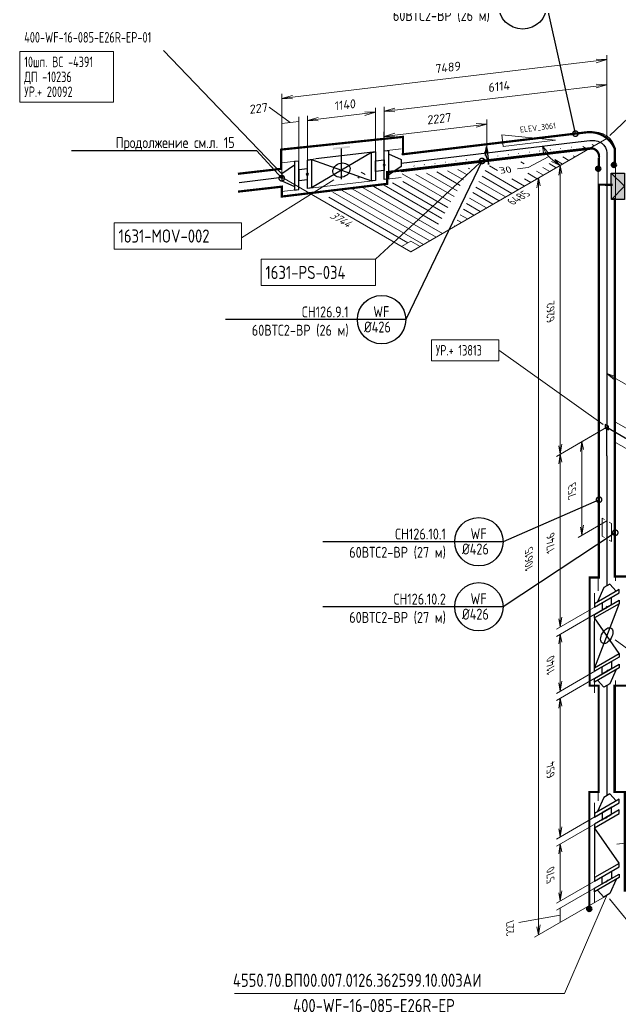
# Model space of a CAD drawing. Header units: millimetres. Extents: x 10051 to 26505, y 4675 to 5194.
# Drawn here: x 19362.5 to 19499.1, y 4791.6 to 5017.6 of the extents above; entities that cross this region are included whole.
import ezdxf
from ezdxf import colors
from ezdxf.entities.mleader import LeaderData, LeaderLine
from ezdxf.enums import TextEntityAlignment as Align
from ezdxf.math import Vec2, Vec3

# ---------------------------------------------------------------- set-up
doc = ezdxf.new("R2010")
doc.units = ezdxf.units.MM
doc.layers.get('0').update_dxf_attribs({"lineweight": 15})
for name, color, linetype, lineweight in [('--TEXT--', 150, 'Continuous', 25), ('_НС', 1, 'Continuous', 30), ('подложка', 252, 'Continuous', 9), ('Построение', 7, 'Continuous', 30), ('СН', 1, 'Continuous', 50)]:
    doc.layers.add(name, color=color, linetype=linetype, lineweight=lineweight)
doc.layers.add('Коробки', color=250, linetype='Continuous')
doc.styles.add('GOST_2.304', font='CS_Gost2304.shx', dxfattribs={"height": 2.5})
doc.styles.add('Style-CS_Gost2304', font='CS_Gost2304.shx')

# ---------------------------------------------------------------- blocks, each defined once
blk = doc.blocks.new('TerminatorOpen_0.4')
at = {"color": 0, "linetype": 'ByBlock', "lineweight": -2}
for q in [(-1, 0.2), (-1, 0), (-1, -0.2)]:
    blk.add_line((0, 0), q, dxfattribs=at)
blk = doc.blocks.new('A$C612D6D77')
at = {"layer": 'Коробки', "linetype": 'ByBlock', "ltscale": 0.5}
h = blk.add_hatch(color=3, dxfattribs=at)
h.paths.add_polyline_path([(300, 300), (0, 300), (0, 0)])
h.paths.add_polyline_path([(600, 0), (600, 300), (300, 300)])
at = {"layer": 'Коробки', "linetype": 'ByBlock', "ltscale": 0.5, "true_color": 0xffffff}
blk.add_hatch(color=7, dxfattribs=at).paths.add_polyline_path([(0, 0), (600, 0), (300, 300)])
at = {"layer": 'Коробки', "linetype": 'ByBlock', "ltscale": 0.5}
for p, q in [((0, 0), (300, 300)), ((300, 300), (600, 0))]:
    blk.add_line(p, q, dxfattribs=at)
blk.add_lwpolyline([(0, 0), (600, 0), (600, 300), (0, 300)], close=True, dxfattribs=at)
blk = doc.blocks.new('_DotSmall')
at = {"color": 0, "linetype": 'ByBlock', "const_width": 0.5}
blk.add_lwpolyline([(-0.0625, 0, 1), (0.0625, 0, 1)], format="xyb", close=True, dxfattribs=at)
blk = doc.blocks.new('*U5')
at = {"layer": 'СН'}
blk.add_hatch(color=256, dxfattribs=at).paths.add_polyline_path([(0.5, 0, 1), (-0.5, 0, 1)])
blk.add_circle((0, 0), 0.5, dxfattribs=at)

msp = doc.modelspace()

# ---------------------------------------------------------------- hatches: boundary and pattern name
at = {"layer": 'подложка', "extrusion": (-0.202218, 0.565423, -0.799628)}
h = msp.add_hatch(color=256, dxfattribs=at)
edge = h.paths.add_edge_path()
edge.add_arc((-20030.48, -1325.43), 1, 15.9594, 375.9594)
at = {"layer": 'подложка', "extrusion": (0.202218, -0.565423, 0.799628)}
h = msp.add_hatch(color=256, dxfattribs=at)
edge = h.paths.add_edge_path()
edge.add_arc((19992.13, -1314.47), 1, -15.9594, 344.0406)
at = {"layer": 'подложка', "extrusion": (0.707107, -0.408248, 0.57735)}
h = msp.add_hatch(color=256, dxfattribs=at)
edge = h.paths.add_edge_path()
edge.add_arc((14064.46, -8089.11), 1, 45, 405)
at = {"layer": 'подложка', "true_color": 0x000000, "extrusion": (0.202218, -0.565423, 0.799628)}
h = msp.add_hatch(color=18, dxfattribs=at)
edge = h.paths.add_edge_path()
edge.add_arc((19965.39, -1306.82), 1, -15.9594, 344.0406)
at = {"layer": 'подложка', "extrusion": (-0.707107, 0.408248, -0.57735)}
h = msp.add_hatch(color=256, dxfattribs=at)
edge = h.paths.add_edge_path()
edge.add_arc((-14018.77, -8134.8), 1, -45, 315)
h = msp.add_hatch(color=256, dxfattribs=at)
edge = h.paths.add_edge_path()
edge.add_arc((-14007.53, -8146.04), 1, -45, 315)
at = {"layer": 'подложка', "extrusion": (0.707107, -0.408248, 0.57735)}
h = msp.add_hatch(color=256, dxfattribs=at)
edge = h.paths.add_edge_path()
edge.add_arc((13981.87, -8171.71), 1, 45, 405)
h = msp.add_hatch(color=256, dxfattribs=at)
edge = h.paths.add_edge_path()
edge.add_arc((13962.2, -8191.37), 1, 45, 405)
h = msp.add_hatch(color=256, dxfattribs=at)
edge = h.paths.add_edge_path()
edge.add_arc((13940.49, -8213.09), 1, 45, 405)
at = {"layer": 'подложка', "extrusion": (-0.707107, 0.408248, -0.57735)}
h = msp.add_hatch(color=256, dxfattribs=at)
edge = h.paths.add_edge_path()
edge.add_arc((-13930.65, -8222.92), 1.99, 135, 495)

# ---------------------------------------------------------------- linework, layer by layer
at = {"layer": '--TEXT--'}
for centre in [(19477.07, 5021), (19444.92, 4949.33), (19467.08, 4898.76), (19467.08, 4883.94)]:
    msp.add_circle(centre, 5.51, dxfattribs=at)
at = {"layer": '_НС', "linetype": 'Continuous', "lineweight": 30, "const_width": 0.5}
for points in [[(19412.17, 4982.54), (19422.04, 4983.67), (19422.04, 4988.06), (19449.8, 4990.95), (19449.8, 4986.99), (19491.63, 4991.99, -0.338155), (19498.06, 4988.19), (19498.06, 4984.52)], [(19412.19, 4978.48), (19422.17, 4979.61), (19422.17, 4977.36), (19446.2, 4980.26), (19446.2, 4982.93), (19492.38, 4988.35, -0.473106), (19494.47, 4986.25), (19494.47, 4983.68)]]:
    msp.add_lwpolyline(points, format="xyb", dxfattribs=at)
for points in [[(19497.56, 4980.04), (19494.47, 4980.06), (19494.47, 4890.62), (19492.33, 4890.62), (19492.33, 4865.97), (19494.39, 4865.97), (19494.39, 4841.78), (19492.27, 4841.78), (19492.27, 4815.04)], [(19498.06, 4977.02), (19498.06, 4890.84), (19501.47, 4890.84), (19501.47, 4865.98), (19497.99, 4865.98), (19497.99, 4841.77), (19500.33, 4841.77), (19500.33, 4819.1)]]:
    msp.add_lwpolyline(points, dxfattribs=at)
at = {"layer": 'подложка'}
for p, q in [((19422.25, 4982.47, 286.8), (19395.2, 5010.62, 286.8)), ((19422.25, 4982.47, 286.8), (19395.2, 5010.62, 286.8)), ((19496.96, 4991.26, 274.31), (19507.13, 5000.94, 274.31)), ((19496.96, 4991.26, 274.31), (19507.13, 5000.94, 274.31)), ((19468.25, 4985.88, 278.91), (19443.52, 4963.08)), ((19434.01, 4981.14, 284.5), (19412.97, 4967.98, 284.5)), ((19434.01, 4981.14, 284.5), (19412.97, 4967.98, 284.5)), ((19495.42, 4925.42, 227.83), (19471.61, 4942.35, 227.83)), ((19495.42, 4925.42, 227.83), (19471.61, 4942.35, 227.83)), ((19498.17, 4876.41, 194.25), (19511.35, 4866.71, 194.25)), ((19498.17, 4876.41, 194.25), (19511.35, 4866.71, 194.25)), ((19498.54, 4829.86, 160.47), (19510.56, 4831.38, 160.47)), ((19498.54, 4829.86, 160.47), (19510.56, 4831.38, 160.47)), ((19486.6, 4795.91), (19496.19, 4818.02, 338.08)), ((19496.87, 4817.44, 152.44), (19512.04, 4798.75, 152.44)), ((19411.36, 4795.91), (19486.6, 4795.91))]:
    msp.add_line(p, q, dxfattribs=at)
at = {"layer": 'подложка', "extrusion": (0.202218, -0.565423, 0.799628)}
for p, q in [((19424.61, 5000, 299.09), (19493.79, 5008.24, 287.42)), ((19496.24, 4990.57, 274.31), (19496.24, 5009.56, 287.73)), ((19496.24, 4990.57, 274.31), (19496.24, 5003.84, 283.69)), ((19422.16, 4981.74, 286.8), (19422.16, 5000.72, 300.22)), ((19447.96, 4997.06, 291.11), (19493.79, 5002.53, 283.38)), ((19424.11, 4994.22, 295.13), (19419.33, 4997.73, 298.82)), ((19430.45, 4994.98, 294.06), (19441.11, 4996.25, 292.26)), ((19443.56, 4984.29, 283.19), (19443.56, 4997.56, 292.57)), ((19422.16, 4981.74, 286.8), (19422.16, 4995.01, 296.18)), ((19422.16, 4993.99, 295.46), (19426.05, 4994.45, 294.8)), ((19468.93, 4987.32, 278.91), (19468.93, 4994.87, 284.26)), ((19447.96, 4991.35, 287.07), (19466.48, 4993.56, 283.95)), ((19493.43, 4992.13, 276.12), (19492.35, 4992.12, 276.39)), ((19494.46, 4991.96, 275.74), (19493.43, 4992.13, 276.12)), ((19495.4, 4991.63, 275.27), (19494.46, 4991.96, 275.74)), ((19496.22, 4991.17, 274.74), (19495.4, 4991.63, 275.27)), ((19496.9, 4990.59, 274.16), (19496.22, 4991.17, 274.74)), ((19497.44, 4989.92, 273.55), (19496.9, 4990.59, 274.16)), ((19497.85, 4989.19, 272.93), (19497.44, 4989.92, 273.55)), ((19498.12, 4988.4, 272.3), (19497.85, 4989.19, 272.93)), ((19498.24, 4987.57, 271.68), (19498.12, 4988.4, 272.3)), ((19427.75, 4982.2, 285.71), (19428.24, 4982.67, 285.92)), ((19445.26, 4984.29, 282.76), (19445.75, 4984.76, 282.97)), ((19445.26, 4984.7, 283.05), (19445.75, 4984.35, 282.68)), ((19427.75, 4982.61, 286), (19428.24, 4982.26, 285.63))]:
    msp.add_line(p, q, dxfattribs=at)
at = {"layer": 'подложка', "extrusion": (-5.55112e-17, 0.816497, 0.57735)}
for p, q in [((19449.4, 4987, 283.63), (19488.46, 4991.66, 277.05)), ((19488.46, 4991.66, 277.05), (19492.35, 4992.12, 276.39)), ((19451.55, 4964.77, 310.8), (19496.24, 4990.57, 274.31)), ((19445.51, 4987.79, 285.17), (19447.47, 4988.02, 284.84)), ((19447.47, 4988.02, 284.84), (19449.4, 4988.25, 284.52)), ((19449.4, 4982.97, 280.78), (19488.46, 4987.63, 274.2)), ((19476.21, 4987.16, 279.14), (19476.15, 4987.19, 279.09)), ((19478.6, 4987.44, 278.74), (19478.54, 4987.48, 278.69)), ((19480.99, 4987.73, 278.34), (19480.93, 4987.76, 278.29)), ((19481.55, 4988.82, 276.79), (19482.26, 4987.44, 278.74)), ((19481.55, 4988.82, 276.79), (19481.78, 4987.35, 278.86)), ((19481.55, 4988.82, 276.79), (19482.74, 4987.52, 278.63)), ((19483.38, 4988.01, 277.93), (19483.32, 4988.05, 277.88)), ((19485.77, 4988.29, 277.53), (19485.71, 4988.33, 277.48)), ((19488.16, 4988.58, 277.13), (19488.1, 4988.62, 277.08)), ((19488.46, 4987.63, 274.2), (19492.35, 4988.09, 273.54)), ((19491.91, 4988.08, 277.84), (19490.75, 4988.75, 276.89)), ((19493.36, 4988.91, 276.66), (19492.87, 4989.19, 276.27)), ((19424.09, 4985.24, 288.78), (19422.16, 4985.01, 289.11)), ((19426.05, 4985.47, 288.45), (19424.09, 4985.24, 288.78)), ((19428, 4985.7, 288.12), (19429.96, 4985.94, 287.79)), ((19457.09, 4984.88, 282.37), (19457.03, 4984.91, 282.31)), ((19459.48, 4985.16, 281.96), (19459.42, 4985.2, 281.91)), ((19461.87, 4985.45, 281.56), (19461.81, 4985.48, 281.51)), ((19464.26, 4985.73, 281.16), (19464.2, 4985.77, 281.11)), ((19471.43, 4986.59, 279.95), (19471.37, 4986.62, 279.9)), ((19473.82, 4986.87, 279.55), (19473.76, 4986.91, 279.49)), ((19477.4, 4984.8, 282.47), (19476.65, 4985.24, 281.85)), ((19483.04, 4986.46, 280.12), (19478.33, 4983.96, 283.67)), ((19485.63, 4984.45, 282.97), (19483.64, 4985.36, 281.68)), ((19485.63, 4984.45, 282.97), (19484.02, 4985.55, 281.41)), ((19486.15, 4984.75, 282.55), (19484.37, 4985.77, 281.1)), ((19485.63, 4984.45, 282.97), (19484.4, 4985.74, 281.15)), ((19487.59, 4985.58, 281.37), (19486.21, 4986.38, 280.24)), ((19489.03, 4986.41, 280.2), (19488.6, 4986.66, 279.84)), ((19412.44, 4982.6, 289.86), (19422.16, 4983.76, 288.22)), ((19452.31, 4984.31, 283.17), (19452.25, 4984.34, 283.12)), ((19454.7, 4984.59, 282.77), (19454.64, 4984.63, 282.72)), ((19462.15, 4978.63, 291.2), (19455.14, 4982.67, 285.48)), ((19462.86, 4979.88, 289.43), (19457.53, 4982.96, 285.08)), ((19463.57, 4981.14, 287.65), (19459.92, 4983.24, 284.67)), ((19464.28, 4982.39, 285.87), (19462.31, 4983.53, 284.27)), ((19464.98, 4983.65, 284.1), (19464.7, 4983.81, 283.87)), ((19476.06, 4978.92, 290.79), (19468.52, 4983.27, 284.63)), ((19471.31, 4983.33, 284.56), (19469.48, 4984.38, 283.06)), ((19478.33, 4983.96, 283.67), (19475.88, 4983.67, 284.08)), ((19480.38, 4981.42, 287.26), (19478.21, 4982.67, 285.48)), ((19481.82, 4982.25, 286.08), (19480.23, 4983.17, 284.78)), ((19483.27, 4983.08, 284.9), (19481.66, 4984.01, 283.59)), ((19484.71, 4983.91, 283.73), (19483.09, 4984.85, 282.41)), ((19422.16, 4981.74, 286.8), (19451.55, 4964.77, 310.8)), ((19441.6, 4980.79, 281.21), (19429.96, 4979.4, 283.18)), ((19445.51, 4981.26, 280.55), (19447.47, 4981.49, 280.22)), ((19459.32, 4973.61, 298.3), (19447.38, 4980.5, 288.56)), ((19447.47, 4981.49, 280.22), (19449.4, 4981.72, 279.9)), ((19460.73, 4976.12, 294.75), (19449.6, 4982.54, 285.66)), ((19460.02, 4974.86, 296.53), (19449.77, 4980.78, 288.16)), ((19461.44, 4977.37, 292.98), (19452.75, 4982.39, 285.88)), ((19473.18, 4977.26, 293.14), (19467.1, 4980.76, 288.18)), ((19474.62, 4978.09, 291.96), (19467.81, 4982.02, 286.41)), ((19477.5, 4979.75, 289.61), (19474.61, 4981.42, 287.25)), ((19478.94, 4980.59, 288.43), (19477.49, 4981.42, 287.25)), ((19412.44, 4978.57, 287.01), (19422.16, 4979.73, 285.37)), ((19424.09, 4978.71, 284.16), (19422.16, 4978.48, 284.49)), ((19426.05, 4978.94, 283.83), (19424.09, 4978.71, 284.16)), ((19428, 4979.17, 283.51), (19429.96, 4979.4, 283.18)), ((19454.44, 4966.44, 308.44), (19433.81, 4978.35, 291.6)), ((19455.88, 4967.27, 307.27), (19435.43, 4979.07, 290.57)), ((19457.32, 4968.1, 306.09), (19437.82, 4979.36, 290.17)), ((19458.76, 4968.93, 304.91), (19440.21, 4979.64, 289.77)), ((19457.9, 4971.1, 301.85), (19442.6, 4979.93, 289.37)), ((19458.61, 4972.35, 300.08), (19444.96, 4980.23, 288.94)), ((19470.29, 4975.59, 295.5), (19465.69, 4978.25, 291.73)), ((19471.73, 4976.42, 294.32), (19466.39, 4979.51, 289.96)), ((19450.87, 4966.83, 307.89), (19432.9, 4977.21, 293.21)), ((19468.85, 4974.76, 296.67), (19464.98, 4977, 293.51)), ((19465.97, 4973.1, 299.03), (19463.56, 4974.49, 297.06)), ((19467.41, 4973.93, 297.85), (19464.27, 4975.74, 295.29)), ((19463.09, 4971.43, 301.38), (19462.14, 4971.97, 300.61)), ((19464.53, 4972.26, 300.2), (19462.85, 4973.23, 298.84)), ((19461.64, 4970.6, 302.56), (19461.43, 4970.72, 302.39)), ((19501.86, 4923.9, 234.05), (19498.24, 4925.99, 231.09)), ((19501.86, 4919.28, 230.78), (19498.24, 4921.37, 227.83))]:
    msp.add_line(p, q, dxfattribs=at)
at = {"layer": 'подложка', "extrusion": (0.707107, -0.408248, 0.57735)}
for p, q in [((19496.24, 4990.57, 274.31), (19479.8, 4981.08, 287.73)), ((19496.24, 4990.57, 274.31), (19484.75, 4983.94, 283.69)), ((19485.63, 4920.75, 237.93), (19485.63, 4982.41, 281.53)), ((19480.68, 4811.28, 166.58), (19480.68, 4979.55, 285.57)), ((19496.24, 4924.84, 227.83), (19484.75, 4918.2, 237.21)), ((19496.24, 4924.84, 227.83), (19484.75, 4918.2, 237.21)), ((19496.24, 4924.84, 227.83), (19489.7, 4921.06, 233.17)), ((19490.58, 4902.3, 218.82), (19490.58, 4919.53, 231)), ((19485.63, 4881.38, 210.09), (19485.63, 4916.67, 235.04)), ((19496.24, 4903.53, 212.76), (19489.7, 4899.75, 218.1)), ((19496.24, 4885.46, 199.99), (19484.75, 4878.83, 209.37)), ((19496.24, 4883.84, 198.84), (19484.75, 4877.21, 208.22)), ((19485.63, 4866.78, 199.77), (19485.63, 4875.68, 206.06)), ((19496.24, 4870.87, 189.67), (19484.75, 4864.23, 199.05)), ((19496.24, 4869.25, 188.52), (19484.75, 4862.61, 197.9)), ((19496.06, 4868.94, 188.52), (19496.42, 4869.55, 188.52)), ((19496.42, 4869.14, 188.23), (19496.06, 4869.35, 188.81)), ((19485.63, 4833.6, 176.31), (19485.63, 4861.08, 195.74)), ((19496.24, 4837.68, 166.2), (19484.75, 4831.05, 175.58)), ((19496.24, 4836.06, 165.06), (19484.75, 4829.43, 174.44)), ((19496.06, 4835.76, 165.06), (19496.42, 4836.37, 165.06)), ((19496.42, 4835.96, 164.77), (19496.06, 4836.16, 165.34)), ((19485.63, 4819, 165.98), (19485.63, 4827.9, 172.27)), ((19496.24, 4823.09, 155.88), (19484.75, 4816.45, 165.26)), ((19496.24, 4821.46, 154.73), (19484.75, 4814.83, 164.12)), ((19496.06, 4821.16, 154.73), (19496.42, 4821.77, 154.73)), ((19496.42, 4821.36, 154.44), (19496.06, 4821.57, 155.02)), ((19496.24, 4818.22, 152.44), (19479.8, 4808.73, 165.86)), ((19496.24, 4818.22, 152.44), (19484.75, 4811.59, 161.82)), ((19485.63, 4813.72, 162.25), (19476.22, 4812.04, 160.59)), ((19485.63, 4812.1, 161.1), (19485.63, 4815.34, 163.39))]:
    msp.add_line(p, q, dxfattribs=at)
at = {"layer": 'подложка', "extrusion": (-0.202218, 0.565423, -0.799628)}
for p, q in [((19493.19, 4988.18, 273.39), (19492.35, 4988.09, 273.54)), ((19493.99, 4987.85, 272.96), (19493.19, 4988.18, 273.39)), ((19494.24, 4987.09, 272.35), (19493.99, 4987.85, 272.96))]:
    msp.add_line(p, q, dxfattribs=at)
at = {"layer": 'подложка', "extrusion": (0.707107, 0.408248, -0.57735)}
for p, q in [((19498.24, 4985.24, 268.09), (19498.24, 4988.48, 270.38)), ((19494.24, 4982.93, 271.36), (19494.24, 4986.17, 273.65)), ((19498.24, 4985.24, 268.09), (19498.24, 4932.48, 230.78)), ((19494.24, 4982.93, 271.36), (19494.24, 4930.17, 234.05)), ((19498.24, 4932.48, 230.78), (19498.24, 4925.99, 226.19)), ((19494.24, 4930.17, 234.05), (19494.24, 4923.68, 229.46)), ((19494.24, 4917.19, 224.87), (19494.24, 4923.68, 229.46)), ((19498.24, 4919.5, 221.61), (19498.24, 4921.37, 222.93)), ((19498.24, 4919.5, 221.61), (19498.24, 4889.86, 200.65)), ((19494.24, 4917.19, 224.87), (19494.24, 4887.55, 203.91)), ((19493.41, 4885.46, 203.45), (19493.41, 4887.08, 204.59)), ((19493.41, 4883.83, 202.3), (19493.41, 4885.46, 203.45)), ((19493.41, 4882.21, 201.15), (19493.41, 4880.58, 200)), ((19493.41, 4867.61, 190.83), (19493.41, 4865.98, 189.67)), ((19493.41, 4865.98, 189.67), (19493.41, 4864.37, 188.53)), ((19498.24, 4867.16, 184.59), (19498.24, 4842.08, 166.86)), ((19494.24, 4864.85, 187.86), (19494.24, 4839.77, 170.13)), ((19493.41, 4837.68, 169.67), (19493.41, 4839.29, 170.81)), ((19493.41, 4836.05, 168.51), (19493.41, 4837.68, 169.67)), ((19493.41, 4821.45, 158.19), (19493.41, 4823.09, 159.34)), ((19493.41, 4819.83, 157.04), (19493.41, 4818.2, 155.89)), ((19493.41, 4818.2, 155.89), (19493.41, 4816.59, 154.75))]:
    msp.add_line(p, q, dxfattribs=at)
at = {"layer": 'подложка', "extrusion": (-0.707107, -0.408248, 0.57735)}
for p, q in [((19496.24, 4924.84, 227.83), (19496.24, 4938.1, 237.21)), ((19498.01, 4936.06, 237.93), (19523.58, 4921.3, 258.81))]:
    msp.add_line(p, q, dxfattribs=at)
at = {"layer": 'подложка', "extrusion": (0.707726, 0.40789, -0.576844)}
for p, q in [((19495.18, 4904.14, 211.89), (19495.18, 4900.06, 209.01)), ((19495.18, 4904.14, 211.89), (19495.71, 4903.83, 212.33)), ((19496.77, 4903.22, 213.19), (19497.3, 4902.92, 213.63)), ((19497.3, 4902.92, 213.63), (19497.3, 4898.83, 210.74)), ((19495.18, 4900.06, 209.01), (19495.71, 4899.75, 209.44)), ((19496.77, 4899.14, 210.31), (19497.3, 4898.83, 210.74))]:
    msp.add_line(p, q, dxfattribs=at)
at = {"layer": 'подложка', "extrusion": (0.202218, -0.565423, 0.799628), "elevation": 1340.05}
for points in [[(19988.31, -1313.37), (19992.78, -1297.75)], [(19969.21, -1307.91), (19973.68, -1292.29)], [(19971.12, -1308.46), (19975.59, -1292.84)]]:
    msp.add_lwpolyline(points, dxfattribs=at)
at = {"layer": 'подложка', "extrusion": (-5.55112e-17, 0.816497, 0.57735), "elevation": 4233.16, "flags": 128}
for points in [[(-19496.24, -2657.33), (-19451.55, -2612.65), (-19422.16, -2642.04)], [(-19451.55, -2612.65), (-19453.67, -2614.77), (-19451.55, -2616.89), (-19449.43, -2614.77), (-19451.55, -2612.65)]]:
    msp.add_lwpolyline(points, dxfattribs=at)
at = {"layer": 'подложка', "elevation": 277.27, "flags": 128}
msp.add_lwpolyline([(19484.53, 4990.18), (19472.62, 4988.76), (19472.3, 4991.41), (19484.53, 4990.18)], dxfattribs=at)
at = {"layer": 'подложка', "extrusion": (-5.55112e-17, 0.816497, 0.57735)}
for points, elevation in [([(-19441.18, -2643.21), (-19440.3, -2644.08)], 4233.16), ([(-19439.77, -2641.73), (-19439.47, -2642.03)], 4233.16), ([(-19443.56, -2646.46), (-19441.6, -2646.05)], 4229.16)]:
    msp.add_lwpolyline(points, dxfattribs=dict(at, elevation=elevation))
msp.add_arc((-19496.24, -2657.33, 4233.16), 15, 21.2271, 35.4396, dxfattribs=at)
at = {"layer": 'подложка', "extrusion": (-0.202217, 0.567865, -0.797896)}
msp.add_point((19435.82, 4982.09, 283.58), dxfattribs=at)
at = {"layer": 'подложка'}
for points in [[(19362.48, 5010.42, 286.8), (19383.85, 5010.42, 286.8), (19383.85, 4998.82, 286.8), (19362.48, 4998.82, 286.8)], [(19422.41, 4981.97, 286.9), (19421.92, 4981.92, 286.98), (19421.92, 4981.51, 286.7), (19422.41, 4981.57, 286.61)], [(19383.97, 4971.37, 284.5), (19412.97, 4971.37, 284.5), (19412.97, 4965.37, 284.5), (19383.97, 4965.37, 284.5)], [(19417.45, 4963.08), (19443.52, 4963.08), (19443.52, 4957.08), (19417.45, 4957.08)], [(19456.27, 4944.75, 227.83), (19471.61, 4944.75, 227.83), (19471.61, 4939.95, 227.83), (19456.27, 4939.95, 227.83)]]:
    msp.add_3dface(points, dxfattribs=at)
at = {"layer": 'Построение', "ltscale": 0.3, "extrusion": (0.979341, 0.11675, -0.16511)}
msp.add_line((19469.43, 4984.68, 280.05), (19468.42, 4987.51, 276.05), dxfattribs=at)
at = {"layer": 'Построение', "ltscale": 0.3, "extrusion": (0.707107, 0.408248, -0.57735)}
msp.add_line((19493.41, 4869.23, 191.98), (19493.41, 4870.87, 193.13), dxfattribs=at)
at = {"layer": 'Построение', "ltscale": 0.3, "extrusion": (0.202218, -0.565423, 0.799628), "elevation": 1340.05}
for points in [[(19988.31, -1313.37), (19990.85, -1304.48)], [(19986.54, -1308.74), (19970.98, -1312.55)], [(19973.17, -1304.91), (19984.35, -1316.38)], [(19969.08, -1304.78), (19965.67, -1305.87), (19965.12, -1307.78), (19967.44, -1310.5)]]:
    msp.add_lwpolyline(points, dxfattribs=at)
at = {"layer": 'Построение', "ltscale": 0.3, "extrusion": (-5.55112e-17, 0.816497, 0.57735)}
for points, elevation in [([(-19449.4, -2647.66), (-19488.46, -2655.73)], 4233.16), ([(-19441.6, -2646.05), (-19429.96, -2643.65)], 4237.16), ([(-19443.56, -2646.46), (-19441.6, -2646.05)], 4237.16), ([(-19412.44, -2640.03), (-19422.16, -2642.04)], 4233.16)]:
    msp.add_lwpolyline(points, dxfattribs=dict(at, elevation=elevation))
at = {"layer": 'Построение', "ltscale": 0.3, "extrusion": (0.202218, -0.565423, 0.799628), "elevation": 1340.05}
msp.add_lwpolyline([(20030.48, -1325.43), (20034.3, -1326.53, -0.414227), (20037.02, -1331.44), (20035.93, -1335.26)], format="xyb", dxfattribs=at)
at = {"layer": 'Построение', "ltscale": 0.3, "extrusion": (-0.202217, 0.567865, -0.797896), "elevation": -1327.36}
msp.add_lwpolyline([(-19980.59, -1287.41), (-19982.92, -1279.23)], dxfattribs=at)
at = {"layer": 'Построение', "ltscale": 0.3, "extrusion": (-0.202218, 0.565423, -0.799628), "elevation": -1340.05}
msp.add_lwpolyline([(-19990.09, -1310.78), (-19992.4, -1313.51), (-19991.86, -1315.42), (-19988.45, -1316.51)], dxfattribs=at)
at = {"layer": 'Построение', "ltscale": 0.3, "extrusion": (1, 0, 0), "elevation": 19496.24}
for points in [[(4984.08, 269.72), (4931.32, 232.41)], [(4918.35, 223.24), (4888.71, 202.28)], [(4866, 186.23), (4840.93, 168.5)]]:
    msp.add_lwpolyline(points, dxfattribs=at)
at = {"layer": 'Построение', "ltscale": 0.3, "extrusion": (-0.707107, -0.408248, 0.57735), "elevation": -15664.94}
for points in [[(5477.47, 11361.44), (5483.09, 11355.82)], [(5488.71, 11350.2), (5483.09, 11355.82)], [(5483.09, 11355.82), (5488.71, 11361.44)]]:
    msp.add_lwpolyline(points, dxfattribs=at)
at = {"layer": 'Построение', "ltscale": 0.3, "extrusion": (0.707107, -0.408248, 0.57735), "elevation": 11906.9}
for points in [[(13981.87, -8175.92), (13982.57, -8172.41), (13981.16, -8171.01), (13977.65, -8171.71)], [(13979.76, -8179.43), (13964.31, -8183.65)], [(13977.65, -8176.28), (13977.65, -8175.57)], [(13969.93, -8189.27), (13974.14, -8173.82)], [(13940.49, -8217.3), (13941.19, -8213.79), (13939.78, -8212.39), (13936.27, -8213.09)]]:
    msp.add_lwpolyline(points, dxfattribs=at)
at = {"layer": 'Построение', "ltscale": 0.3, "elevation": 198.84}
msp.add_lwpolyline([(19496.06, 4883.54), (19496.42, 4884.15)], dxfattribs=at)
at = {"layer": 'Построение', "ltscale": 0.3, "extrusion": (0.707107, 0.408248, -0.57735), "elevation": 15660.94}
for points in [[(-5528.41, 11310.49), (-5520, 11318.9)], [(-5559.97, 11278.94), (-5561.38, 11277.52)], [(-5561.38, 11277.52), (-5569.79, 11269.11)]]:
    msp.add_lwpolyline(points, dxfattribs=at)
at = {"layer": 'Построение', "ltscale": 0.3, "extrusion": (-0.707107, 0.408248, -0.57735), "elevation": -11906.9}
for points in [[(-13966.41, -8191.37), (-13962.9, -8192.08), (-13961.5, -8190.67), (-13962.2, -8187.16)], [(-13928.55, -8230.65), (-13932.76, -8215.2)], [(-13925.03, -8232.75), (-13921.52, -8233.46), (-13920.12, -8232.05), (-13920.82, -8228.54)]]:
    msp.add_lwpolyline(points, dxfattribs=at)
at = {"layer": 'Построение', "ltscale": 0.3, "extrusion": (0.202218, -0.565423, 0.799628)}
msp.add_circle((19978.76, -1310.64, 1340.05), 1.99, dxfattribs=at)
at = {"layer": 'Построение', "ltscale": 0.3, "extrusion": (0.707107, -0.408248, 0.57735)}
msp.add_circle((13972.03, -8181.54, 11906.9), 1.99, dxfattribs=at)
at = {"layer": 'Построение', "ltscale": 0.3, "extrusion": (-0.979341, -0.11675, 0.16511)}
msp.add_ellipse((19468.93, 4984.05, 276.61), major_axis=(0, -4.49, -3.18), ratio=0.363636, start_param=1.942965, end_param=4.34022, dxfattribs=at)
at = {"layer": 'Построение', "ltscale": 0.3, "extrusion": (0.202217, -0.567865, 0.797896)}
msp.add_solid([(19984.98, -1279.3, 1327.36), (19981.13, -1278.2, 1327.36), (19984.84, -1279.78, 1327.36), (19980.99, -1278.68, 1327.36)], dxfattribs=at)
at = {"layer": 'Построение', "ltscale": 0.3}
for points in [[(19442.59, 4987.42, 285.65), (19443.56, 4987.54, 285.49), (19443.56, 4981.05, 280.9), (19442.59, 4980.93, 281.06)], [(19445.51, 4987.77, 285.16), (19446.48, 4987.88, 284.99), (19446.48, 4981.4, 280.41), (19445.51, 4981.28, 280.57)], [(19426.05, 4985.45, 288.44), (19425.08, 4985.33, 288.6), (19425.08, 4978.85, 284.01), (19426.05, 4978.96, 283.85)], [(19428, 4985.68, 288.11), (19428.97, 4985.8, 287.94), (19428.97, 4979.31, 283.36), (19428, 4979.19, 283.52)], [(19445.51, 4983.31, 282), (19443.56, 4983.08, 282.33), (19443.56, 4985.51, 284.05), (19445.51, 4985.74, 283.72)], [(19426.05, 4980.99, 285.28), (19428, 4981.22, 284.96), (19428, 4983.65, 286.68), (19426.05, 4983.42, 287)], [(19496.59, 4924.23, 227.83), (19496.59, 4925.04, 228.4), (19495.89, 4925.44, 227.83), (19495.89, 4924.63, 227.25)], [(19499.05, 4887.09, 197.69), (19499.05, 4887.9, 198.27), (19493.43, 4884.65, 202.86), (19493.43, 4883.84, 202.28)], [(19499.05, 4885.46, 196.55), (19499.05, 4884.65, 195.97), (19493.43, 4881.41, 200.56), (19493.43, 4882.22, 201.13)], [(19495.19, 4884.86, 200.85), (19495.19, 4883.23, 199.7), (19497.29, 4884.45, 197.98), (19497.29, 4886.07, 199.13)], [(19499.05, 4873.3, 187.95), (19499.05, 4872.49, 187.37), (19493.43, 4869.25, 191.96), (19493.43, 4870.06, 192.53)], [(19499.05, 4870.87, 186.23), (19499.05, 4870.06, 185.65), (19493.43, 4866.81, 190.24), (19493.43, 4867.62, 190.81)], [(19495.19, 4868.64, 189.38), (19495.19, 4870.26, 190.53), (19497.29, 4871.48, 188.81), (19497.29, 4869.85, 187.66)], [(19499.05, 4839.31, 163.91), (19499.05, 4840.12, 164.48), (19493.43, 4836.87, 169.07), (19493.43, 4836.06, 168.5)], [(19495.19, 4837.08, 167.06), (19495.19, 4835.45, 165.92), (19497.29, 4836.67, 164.19), (19497.29, 4838.29, 165.34)], [(19499.05, 4836.87, 162.19), (19499.05, 4837.68, 162.76), (19493.43, 4834.44, 167.35), (19493.43, 4833.63, 166.78)], [(19499.05, 4824.71, 153.59), (19499.05, 4825.52, 154.16), (19493.43, 4822.28, 158.75), (19493.43, 4821.46, 158.17)], [(19499.05, 4823.09, 152.44), (19499.05, 4822.28, 151.87), (19493.43, 4819.03, 156.45), (19493.43, 4819.84, 157.03)], [(19495.19, 4820.86, 155.59), (19495.19, 4822.48, 156.74), (19497.29, 4823.69, 155.02), (19497.29, 4822.07, 153.87)]]:
    msp.add_3dface(points, dxfattribs=at)

# ---------------------------------------------------------------- block references
at = {"layer": 'Коробки', "linetype": 'ByBlock', "xscale": -0.01, "yscale": 0.01, "zscale": 0.01, "rotation": 270.1427196463228}
msp.add_blockref('A$C612D6D77', (19497.28, 4976.68), dxfattribs=at)
at = {"layer": 'подложка', "extrusion": (0.202218, -0.565423, 0.799628)}
for p, xscale, yscale, zscale, rotation in [((20044.17, -1306.47, 1340.05), 2.500000000000004, 2.500000000000004, 2.500000000000004, 344.0405915754414), ((20042.24, -1313.2, 1340.05), 2.5, 2.5, 2.5, 344.0405915754414), ((19971.44, -1285.67, 1340.05), 2.500000000000004, 2.500000000000004, 2.500000000000004, 164.0405915754414), ((19990.53, -1298.41, 1340.05), 2.500000000000001, 2.500000000000001, 2.500000000000001, 344.0405915754413), ((19992.44, -1298.95, 1340.05), 2.5, 2.5, 2.5, 164.0405915754414), ((19975.25, -1294.04, 1340.05), 2.500000000000002, 2.500000000000002, 2.500000000000002, 164.0405915754413), ((20013.5, -1312.26, 1340.05), 2.499999999999999, 2.499999999999999, 2.499999999999999, 344.0405915754414), ((19990.51, -1305.68, 1340.05), 2.499999999999999, 2.499999999999999, 2.499999999999999, 164.0405915754414)]:
    msp.add_blockref('TerminatorOpen_0.4', p, dxfattribs=dict(at, xscale=xscale, yscale=yscale, zscale=zscale, rotation=rotation))
at = {"layer": 'подложка', "extrusion": (0.707107, -0.408248, 0.57735), "xscale": 2.499999999999999, "yscale": 2.499999999999999, "zscale": 2.499999999999999}
for p, rotation in [((14059.48, -8072.89, 11906.9), 44.99999999999996), ((14054.53, -8067.94, 11906.9), 44.99999999999996), ((14007.5, -8134.76, 11906.9), 44.99999999999996), ((14002.55, -8129.82, 11906.9), 225), ((14002.55, -8129.82, 11906.9), 44.99999999999996), ((13989.04, -8153.22, 11906.9), 225), ((13968.45, -8163.91, 11906.9), 225), ((13967.04, -8165.32, 11906.9), 44.99999999999996), ((13955.81, -8176.55, 11906.9), 225), ((13954.4, -8177.96, 11906.9), 44.99999999999996), ((13927.07, -8205.29, 11906.9), 225), ((13925.67, -8206.7, 11906.9), 44.99999999999996), ((13914.43, -8217.93, 11906.9), 225), ((13905.26, -8217.2, 11906.9), 225)]:
    msp.add_blockref('TerminatorOpen_0.4', p, dxfattribs=dict(at, rotation=rotation))
at = {"layer": 'подложка', "extrusion": (-0.707107, -0.408248, 0.57735), "xscale": 2.500000000000002, "yscale": 2.500000000000002, "zscale": 2.500000000000002, "rotation": 225.0000000000001}
msp.add_blockref('TerminatorOpen_0.4', (5472.48, 11366.42, -15664.94), dxfattribs=at)
at = {"layer": 'СН'}
for p in [(19497.86, 4984.57), (19494.28, 4983.69), (19492.24, 4815.15)]:
    msp.add_blockref('*U5', p, dxfattribs=at)

# ---------------------------------------------------------------- texts
at = {"layer": '--TEXT--', "style": 'GOST_2.304'}
for s, p in [('WF', (19443.02, 4949.9)), ('%%C426', (19440.93, 4946.4)), ('WF', (19465.18, 4899.33)), ('%%C426', (19463.26, 4895.84)), ('WF', (19465.18, 4884.51)), ('%%C426', (19463.26, 4881.01))]:
    msp.add_text(s, height=2.5, rotation=360, dxfattribs=at).set_placement(p)
at = {"layer": 'подложка', "style": 'Style-CS_Gost2304', "width": 0.875}
for s, p in [('400-WF-16-085-E26R-EP-01', (19363.48, 5013.62, 286.8)), ('10шп. ВС -4391', (19363.48, 5008.02, 286.8)), ('ДП -10236', (19363.48, 5004.62, 286.8)), ('УР.+ 20092', (19363.48, 5001.22, 286.8)), ('УР.+ 13813', (19457.27, 4942.35, 227.83))]:
    msp.add_text(s, height=2.4, rotation=360, dxfattribs=at).set_placement(p, align=Align.MIDDLE_LEFT)
at = {"layer": 'подложка', "extrusion": (-0.014833, -0.816362, 0.57735), "style": 'GOST_2.304'}
msp.add_text('30', height=2.5, rotation=11.6667, dxfattribs=at).set_placement((19378.28, 3311.51, -4193.02))
at = {"layer": 'подложка', "style": 'Style-CS_Gost2304'}
for s, p in [('1631-MOV-002', (19384.97, 4968.37, 284.5)), ('1631-PS-034', (19418.45, 4960.08)), ('4550.70.ВП00.007.0126.362599.10.003АИ', (19411.04, 4798.89)), ('400-WF-16-085-E26R-EP', (19424.77, 4793.13))]:
    msp.add_text(s, height=3, rotation=360, dxfattribs=at).set_placement(p, align=Align.MIDDLE_LEFT)
at = {"layer": 'подложка', "extrusion": (0.707107, -0.408248, 0.57735), "style": 'GOST_2.304'}
msp.add_text('227', height=2.5, rotation=45, dxfattribs=at).set_placement((13902.87, -8208.41, 11906.9))
at = {"layer": 'подложка', "extrusion": (0.202218, -0.565423, 0.799628), "char_height": 2.5, "attachment_point": 5, "text_direction": (0.979341, 0.11675, -0.16511), "style": 'GOST_2.304'}
for s, insert in [('\\A1;7489', (19460.06, 5006.77, 294.92)), ('\\A1;6114', (19471.73, 5002.45, 288.91)), ('\\A1;227', (19416.92, 4997.45, 299.23)), ('\\A1;1140', (19436.64, 4998.27, 294.82)), ('\\A1;2227', (19458.07, 4995.11, 287.17))]:
    msp.add_mtext(s, dxfattribs=dict(at, insert=insert))
at = {"layer": 'подложка', "extrusion": (-5.55112e-17, 0.816497, 0.57735), "char_height": 2.5, "attachment_point": 5, "style": 'GOST_2.304'}
for s, insert, text_direction in [('\\A1;6485', (19476.11, 4977.11, 293.35), (0.707107, 0.408248, -0.57735)), ('\\A1;3744', (19435.89, 4971.98, 300.6), (0.707107, -0.408248, 0.57735))]:
    msp.add_mtext(s, dxfattribs=dict(at, insert=insert, text_direction=text_direction))
at = {"layer": 'подложка', "extrusion": (0.707107, -0.408248, 0.57735), "char_height": 2.5, "attachment_point": 5, "text_direction": (0, 0.816497, 0.57735), "style": 'GOST_2.304'}
for s, insert in [('\\A1;6262', (19483.42, 4951.02, 262.04)), ('\\A1;753', (19488.37, 4910.35, 227.22)), ('\\A1;1746', (19483.42, 4898.46, 224.88)), ('\\A1;10615', (19478.47, 4894.85, 228.39)), ('\\A1;1140', (19483.42, 4870.67, 205.22)), ('\\A1;654', (19483.42, 4846.78, 188.33)), ('\\A1;570', (19483.42, 4822.89, 171.44))]:
    msp.add_mtext(s, dxfattribs=dict(at, insert=insert))
at = {"layer": 'подложка', "style": 'Style-CS_Gost2304'}
msp.add_attdef('ELEV_3061', text='0.3%', height=1.333, rotation=6.7983, dxfattribs=at).set_placement((19480.54, 4993.06, 277.27), align=Align.MIDDLE_CENTER)

# ---------------------------------------------------------------- leaders
at = {"layer": '--TEXT--'}
ml = msp.add_multileader_mtext('Standard', dxfattribs=at)
ml.set_content('СН126.9.2\\P60ВТС2-ВР (26 м)', color=256, style='GOST_2.304')
ml.set_leader_properties()
ml.set_arrow_properties(name='DOTSMALL')
ml.build(insert=Vec2(0, 0))
ml.multileader.update_dxf_attribs({"text_left_attachment_type": 6, "text_right_attachment_type": 6, "dogleg_length": 0.36, "arrow_head_size": 2.5})
ctx = ml.context
ctx.base_point, ctx.char_height, ctx.arrow_head_size, ctx.plane_origin = Vec3(19439.88, 5021), 2.5, 2.5, Vec3(19479.65, 5046.6)
ctx.left_attachment, ctx.right_attachment, ctx.text_align_type = 6, 6, 2
notes = []
notes.append((ctx, [(0, (1, 1, 0), (19482.58, 5021), (-1, 0), 11.02, [(0, [(19489.09, 4991.69)], 0, [])])]))
ctx.mtext.insert, ctx.mtext.defined_height, ctx.mtext.alignment, ctx.mtext.flow_direction = Vec3(19469.57, 5024), 0.0309, 3, 5
ml = msp.add_multileader_mtext('Standard', dxfattribs=at)
ml.set_content('{\\C0;Продолжение см.л. 15}', color=256, style='GOST_2.304')
ml.set_leader_properties()
ml.set_arrow_properties(name='DOTSMALL')
ml.build(insert=Vec2(0, 0))
ml.multileader.update_dxf_attribs({"text_left_attachment_type": 6, "text_right_attachment_type": 6, "dogleg_length": 0.36, "arrow_head_size": 2.5})
ctx = ml.context
ctx.base_point, ctx.char_height, ctx.arrow_head_size, ctx.plane_origin = Vec3(19376.46, 4987.77), 2.5, 2.5, Vec3(19412.24, 4990.95)
ctx.left_attachment, ctx.right_attachment, ctx.text_align_type = 6, 6, 2
notes.append((ctx, [(0, (1, 1, 0), (19416.5, 4987.77), (-1, 0), 3.06, [(0, [(19422.16, 4981.54)], 0, [])])]))
ctx.mtext.insert, ctx.mtext.defined_height, ctx.mtext.alignment, ctx.mtext.flow_direction = Vec3(19411.44, 4990.9), 0.0309, 3, 5
ml = msp.add_multileader_mtext('Standard', dxfattribs=at)
ml.set_content('СН126.9.1\\P60ВТС2-ВР (26 м)', color=256, style='GOST_2.304')
ml.set_leader_properties()
ml.set_arrow_properties(name='DOTSMALL')
ml.build(insert=Vec2(0, 0))
ml.multileader.update_dxf_attribs({"text_left_attachment_type": 6, "text_right_attachment_type": 6, "dogleg_length": 0.36, "arrow_head_size": 2.5})
ctx = ml.context
ctx.base_point, ctx.char_height, ctx.arrow_head_size, ctx.plane_origin = Vec3(19407.73, 4949.33), 2.5, 2.5, Vec3(19447.5, 4974.92)
ctx.left_attachment, ctx.right_attachment, ctx.text_align_type = 6, 6, 2
notes.append((ctx, [(0, (1, 1, 0), (19450.43, 4949.33), (-1, 0), 11.02, [(0, [(19467.8, 4985.47)], 0, [])])]))
ctx.mtext.insert, ctx.mtext.defined_height, ctx.mtext.alignment, ctx.mtext.flow_direction = Vec3(19437.41, 4952.33), 0.0309, 3, 5
ml = msp.add_multileader_mtext('Standard', dxfattribs=at)
ml.set_content('СН126.10.1\\P60ВТС2-ВР (27 м)', color=256, style='GOST_2.304')
ml.set_leader_properties()
ml.set_arrow_properties(name='DOTSMALL')
ml.build(insert=Vec2(0, 0))
ml.multileader.update_dxf_attribs({"text_left_attachment_type": 6, "text_right_attachment_type": 6, "dogleg_length": 0.36, "arrow_head_size": 2.5})
ctx = ml.context
ctx.base_point, ctx.char_height, ctx.arrow_head_size, ctx.plane_origin = Vec3(19429.82, 4898.76), 2.5, 2.5, Vec3(19469.65, 4924.36)
ctx.left_attachment, ctx.right_attachment, ctx.text_align_type = 6, 6, 2
notes.append((ctx, [(0, (1, 1, 0), (19472.59, 4898.76), (-1, 0), 11.02, [(0, [(19494.47, 4908.32)], 0, [])])]))
ctx.mtext.insert, ctx.mtext.defined_height, ctx.mtext.alignment, ctx.mtext.flow_direction = Vec3(19459.57, 4901.76), 0.0309, 3, 5
ml = msp.add_multileader_mtext('Standard', dxfattribs=at)
ml.set_content('СН126.10.2\\P60ВТС2-ВР (27 м)', color=256, style='GOST_2.304')
ml.set_leader_properties()
ml.set_arrow_properties(name='DOTSMALL')
ml.build(insert=Vec2(0, 0))
ml.multileader.update_dxf_attribs({"text_left_attachment_type": 6, "text_right_attachment_type": 6, "dogleg_length": 0.36, "arrow_head_size": 2.5})
ctx = ml.context
ctx.base_point, ctx.char_height, ctx.arrow_head_size, ctx.plane_origin = Vec3(19429.82, 4883.94), 2.5, 2.5, Vec3(19469.65, 4909.53)
ctx.left_attachment, ctx.right_attachment, ctx.text_align_type = 6, 6, 2
notes.append((ctx, [(0, (1, 1, 0), (19472.59, 4883.94), (-1, 0), 11.02, [(0, [(19498.16, 4900.81)], 0, [])])]))
ctx.mtext.insert, ctx.mtext.defined_height, ctx.mtext.alignment, ctx.mtext.flow_direction = Vec3(19459.57, 4886.94), 0.0309, 3, 5
for ctx, leaders in notes:
    for number, flags, end, landing, length, lines in leaders:
        leader = LeaderData()
        leader.index, (leader.has_last_leader_line, leader.has_dogleg_vector, leader.attachment_direction) = number, flags
        leader.last_leader_point, leader.dogleg_vector, leader.dogleg_length = Vec3(end), Vec3(landing), length
        for number, points, colour, breaks in lines:
            line = LeaderLine()
            line.index, line.vertices, line.color, line.breaks = number, Vec3.list(points), colors.encode_raw_color(colour), breaks
            leader.lines.append(line)
        ctx.leaders.append(leader)

doc.saveas('drawing.dxf')
